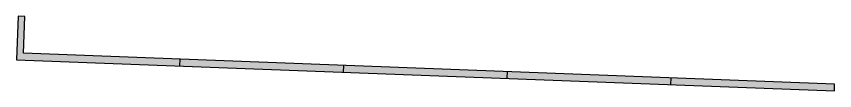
# Model space of a CAD drawing. Header units: millimetres. Extents: x 17567 to 83301, y -4294 to 56331.
# Drawn here: x 58771 to 63634, y 25610 to 26055 of the extents above; entities that cross this region are included whole.
import ezdxf

# ---------------------------------------------------------------- set-up
doc = ezdxf.new("R2010")
doc.units = ezdxf.units.MM
doc.header["$MEASUREMENT"] = 0
doc.layers.add('A-WALL-PATT', color=111, linetype='Continuous', lineweight=13)
doc.layers.add('I-WALL', color=2, linetype='Continuous', lineweight=13)

msp = doc.modelspace()

# ---------------------------------------------------------------- hatches: boundary and pattern name
at = {"layer": 'A-WALL-PATT'}
for points in [[(58811.4, 25793.9), (58771.5, 25795.4), (58781.4, 26054.6), (58821.3, 26053.1)], [(59743.8, 25758.4), (59648.9, 25762), (58811.4, 25793.9), (58813, 25833.9), (59745.3, 25798.3)], [(60716.1, 25721.3), (59743.8, 25758.4), (59745.3, 25798.3), (60717.6, 25761.3)], [(61688.4, 25684.2), (60988.4, 25710.9), (60786.7, 25718.6), (60716.1, 25721.3), (60717.6, 25761.3), (61689.9, 25724.2)], [(62660.6, 25647.2), (62531.9, 25652.1), (61912.2, 25675.7), (61688.4, 25684.2), (61689.9, 25724.2), (62662.2, 25687.1)], [(63632.9, 25610.1), (63464.1, 25616.5), (63446.6, 25617.2), (62660.6, 25647.2), (62662.2, 25687.1), (63634.5, 25650.1)]]:
    msp.add_hatch(color=256, dxfattribs=at).paths.add_polyline_path(points)

# ---------------------------------------------------------------- linework, layer by layer
at = {"layer": 'I-WALL', "lineweight": 30}
for p, q in [((58781.4, 26054.6), (58771.5, 25795.4)), ((58821.3, 26053.1), (58781.4, 26054.6)), ((58813, 25833.9), (58821.3, 26053.1)), ((63634.5, 25650.1), (58813, 25833.9)), ((58771.5, 25795.4), (63632.9, 25610.1)), ((59743.8, 25758.4), (59745.3, 25798.3)), ((60716.1, 25721.3), (60717.6, 25761.3)), ((61688.4, 25684.2), (61689.9, 25724.2)), ((62660.6, 25647.2), (62662.2, 25687.1)), ((63632.9, 25610.1), (63634.5, 25650.1))]:
    msp.add_line(p, q, dxfattribs=at)

doc.saveas('drawing.dxf')
